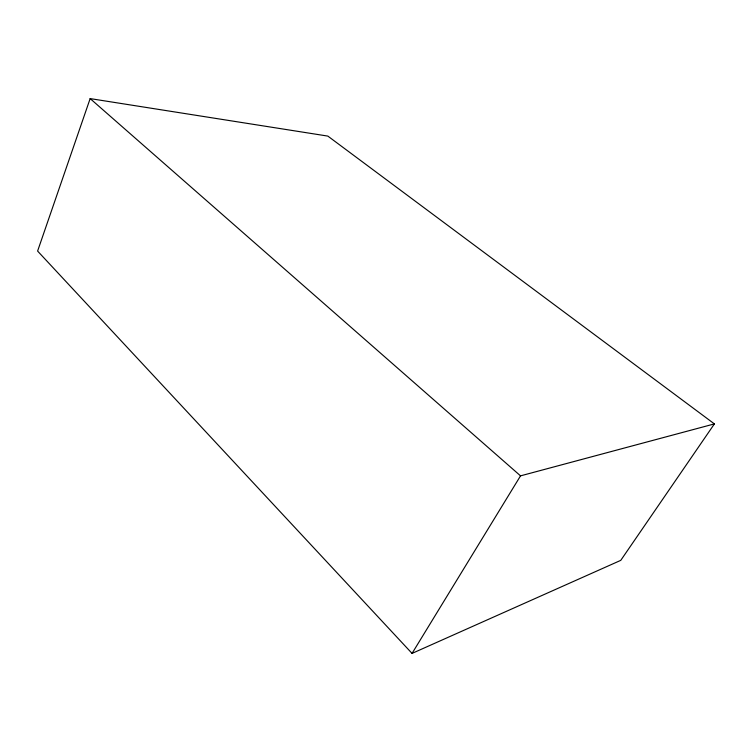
<?xml version="1.0" encoding="UTF-8"?>
<svg xmlns="http://www.w3.org/2000/svg" width="752" height="752" viewBox="0 0 752 752"><rect width="100%" height="100%" fill="white"/><g stroke="black" fill="none" stroke-linecap="round" stroke-linejoin="round"><path stroke-width="1.13" d="M90.155 98.597L37.6 251.074L412.049 653.403L620.767 560.353L714.4 423.902L327.834 136.093L90.155 98.597L520.525 475.856L714.4 423.902M412.049 653.403L520.525 475.856"/></g></svg>
